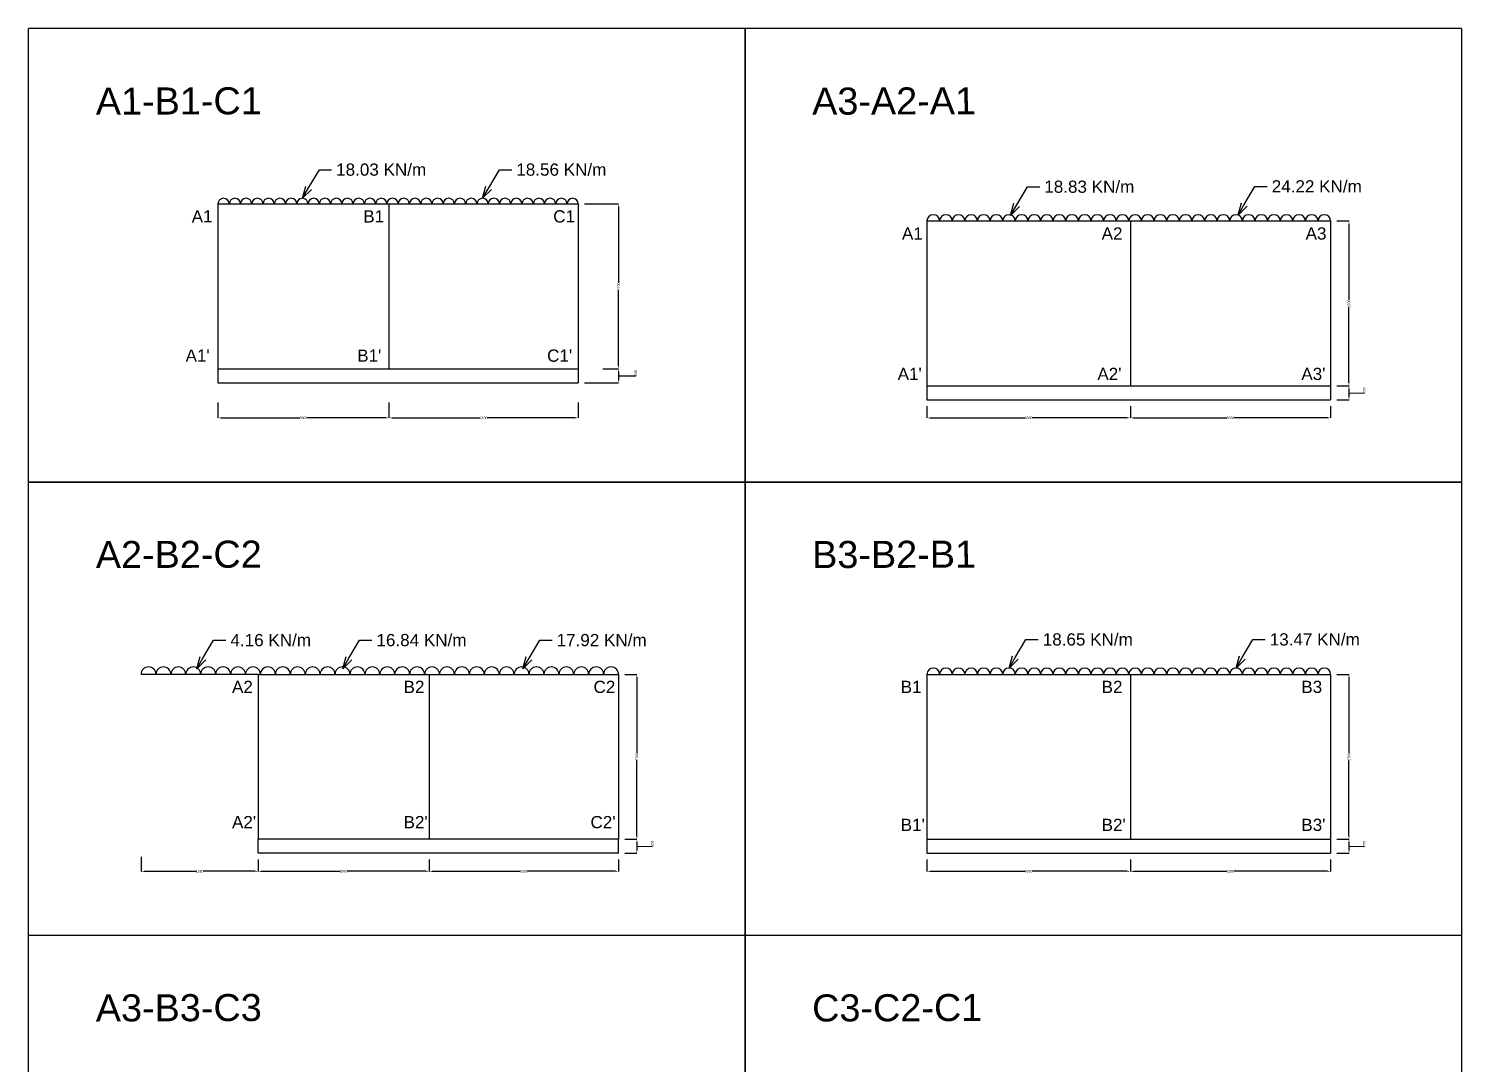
# Model space of a CAD drawing. Header units: millimetres. Extents: x 0 to 1679650, y -107560 to 692040.
# Drawn here: x 0 to 23460, y 20180 to 37125 of the extents above; entities that cross this region are included whole.
import ezdxf
from ezdxf import colors
from ezdxf.entities.mleader import LeaderData, LeaderLine
from ezdxf.math import Vec2, Vec3

# ---------------------------------------------------------------- set-up
doc = ezdxf.new("R2010")
doc.units = ezdxf.units.MM
doc.styles.get("Standard").update_dxf_attribs({"font": 'arial.ttf'})
doc.dimstyles.new('ISO-25', dxfattribs={"dimtxt": 40, "dimasz": 50, "dimexe": 1.25, "dimexo": 100, "dimtad": 0, "dimdec": 0, "dimtxsty": 'Standard', "dimcen": 2.5, "dimadec": 0, "dimazin": 0, "dimtfac": 1, "dimtdec": 0, "dimtmove": 0, "dimatfit": 3, "dimfxl": 1, "dimarcsym": 0})

# ---------------------------------------------------------------- blocks, each defined once
blk = doc.blocks.new('_Open30')
at = {"color": 0, "linetype": 'ByBlock', "lineweight": -2}
for p, q in [((-1, 0.27), (0, 0)), ((0, 0), (-1, -0.27)), ((0, 0), (-1, 0))]:
    blk.add_line(p, q, dxfattribs=at)
blk = doc.blocks.new('*D18')
at = {"color": 0, "lineweight": -2, "transparency": 16777216}
for p, q in [((14710, 30945), (14710, 30749)), ((14760, 30750), (16315, 30750)), ((17990, 30750), (16435, 30750)), ((18040, 30945), (18040, 30749))]:
    blk.add_line(p, q, dxfattribs=at)
at = {"color": 0, "transparency": 16777216}
for points in [[(14760, 30758), (14760, 30742), (14710, 30750)], [(17990, 30758), (17990, 30742), (18040, 30750)]]:
    blk.add_solid(points, dxfattribs=at)
at = {"layer": 'Defpoints', "color": 0, "transparency": 16777216}
for p in [(14710, 31045), (18040, 31045), (18040, 30750)]:
    blk.add_point(p, dxfattribs=at)
at = {"color": 0, "transparency": 16777216, "insert": (16375, 30750), "char_height": 40, "attachment_point": 5}
blk.add_mtext('3330', dxfattribs=at)
blk = doc.blocks.new('*D19')
at = {"color": 0, "lineweight": -2, "transparency": 16777216}
for p, q in [((18040, 30945), (18040, 30749)), ((18090, 30750), (19620, 30750)), ((21270, 30750), (19740, 30750)), ((21320, 30945), (21320, 30749))]:
    blk.add_line(p, q, dxfattribs=at)
at = {"color": 0, "transparency": 16777216}
for points in [[(18090, 30758), (18090, 30742), (18040, 30750)], [(21270, 30758), (21270, 30742), (21320, 30750)]]:
    blk.add_solid(points, dxfattribs=at)
at = {"layer": 'Defpoints', "color": 0, "transparency": 16777216}
for p in [(18040, 31045), (21320, 31045), (21320, 30750)]:
    blk.add_point(p, dxfattribs=at)
at = {"color": 0, "transparency": 16777216, "insert": (19680, 30750), "char_height": 40, "attachment_point": 5}
blk.add_mtext('3280', dxfattribs=at)
blk = doc.blocks.new('*D20')
at = {"color": 0, "lineweight": -2, "transparency": 16777216}
for p, q in [((6560, 23520), (6560, 23324)), ((9660, 23520), (9660, 23324)), ((6610, 23325), (8050, 23325)), ((9610, 23325), (8170, 23325))]:
    blk.add_line(p, q, dxfattribs=at)
at = {"color": 0, "transparency": 16777216}
for points in [[(6610, 23333), (6610, 23317), (6560, 23325)], [(9610, 23333), (9610, 23317), (9660, 23325)]]:
    blk.add_solid(points, dxfattribs=at)
at = {"layer": 'Defpoints', "color": 0, "transparency": 16777216}
for p in [(6560, 23620), (9660, 23620), (6560, 23325)]:
    blk.add_point(p, dxfattribs=at)
at = {"color": 0, "transparency": 16777216, "insert": (8110, 23325), "char_height": 40, "attachment_point": 5}
blk.add_mtext('3100', dxfattribs=at)
blk = doc.blocks.new('*D21')
at = {"color": 0, "lineweight": -2, "transparency": 16777216}
for p, q in [((3760, 23520), (3760, 23324)), ((6560, 23520), (6560, 23324)), ((3810, 23325), (5099, 23325)), ((6510, 23325), (5221, 23325))]:
    blk.add_line(p, q, dxfattribs=at)
at = {"color": 0, "transparency": 16777216}
for points in [[(3810, 23333), (3810, 23317), (3760, 23325)], [(6510, 23333), (6510, 23317), (6560, 23325)]]:
    blk.add_solid(points, dxfattribs=at)
at = {"layer": 'Defpoints', "color": 0, "transparency": 16777216}
for p in [(3760, 23620), (6560, 23620), (3760, 23325)]:
    blk.add_point(p, dxfattribs=at)
at = {"color": 0, "transparency": 16777216, "insert": (5160, 23325), "char_height": 40, "attachment_point": 5}
blk.add_mtext('2800', dxfattribs=at)
blk = doc.blocks.new('*D22')
at = {"color": 0, "lineweight": -2, "transparency": 16777216}
for p, q in [((14710, 23520), (14710, 23324)), ((18040, 23520), (18040, 23324)), ((14760, 23325), (16315, 23325)), ((17990, 23325), (16435, 23325))]:
    blk.add_line(p, q, dxfattribs=at)
at = {"color": 0, "transparency": 16777216}
for points in [[(14760, 23333), (14760, 23317), (14710, 23325)], [(17990, 23333), (17990, 23317), (18040, 23325)]]:
    blk.add_solid(points, dxfattribs=at)
at = {"layer": 'Defpoints', "color": 0, "transparency": 16777216}
for p in [(14710, 23620), (18040, 23620), (18040, 23325)]:
    blk.add_point(p, dxfattribs=at)
at = {"color": 0, "transparency": 16777216, "insert": (16375, 23325), "char_height": 40, "attachment_point": 5}
blk.add_mtext('3330', dxfattribs=at)
blk = doc.blocks.new('*D23')
at = {"color": 0, "lineweight": -2, "transparency": 16777216}
for p, q in [((18040, 23520), (18040, 23324)), ((21320, 23520), (21320, 23324)), ((18090, 23325), (19620, 23325)), ((21270, 23325), (19740, 23325))]:
    blk.add_line(p, q, dxfattribs=at)
at = {"color": 0, "transparency": 16777216}
for points in [[(18090, 23333), (18090, 23317), (18040, 23325)], [(21270, 23333), (21270, 23317), (21320, 23325)]]:
    blk.add_solid(points, dxfattribs=at)
at = {"layer": 'Defpoints', "color": 0, "transparency": 16777216}
for p in [(18040, 23620), (21320, 23620), (21320, 23325)]:
    blk.add_point(p, dxfattribs=at)
at = {"color": 0, "transparency": 16777216, "insert": (19680, 23325), "char_height": 40, "attachment_point": 5}
blk.add_mtext('3280', dxfattribs=at)
blk = doc.blocks.new('*D24')
at = {"color": 0, "lineweight": -2, "transparency": 16777216}
for p, q in [((1840, 23560), (1840, 23324)), ((3760, 23520), (3760, 23324)), ((1890, 23325), (2742, 23325)), ((3710, 23325), (2858, 23325))]:
    blk.add_line(p, q, dxfattribs=at)
at = {"color": 0, "transparency": 16777216}
for points in [[(1890, 23333), (1890, 23317), (1840, 23325)], [(3710, 23333), (3710, 23317), (3760, 23325)]]:
    blk.add_solid(points, dxfattribs=at)
at = {"layer": 'Defpoints', "color": 0, "transparency": 16777216}
for p in [(1840, 23660), (3760, 23620), (1840, 23325)]:
    blk.add_point(p, dxfattribs=at)
at = {"color": 0, "transparency": 16777216, "insert": (2800, 23325), "char_height": 40, "attachment_point": 5}
blk.add_mtext('1920', dxfattribs=at)
blk = doc.blocks.new('*D34')
at = {"color": 0, "lineweight": -2, "transparency": 16777216}
for p, q in [((21420, 26550), (21621, 26550)), ((21620, 26500), (21620, 25261)), ((21620, 23900), (21620, 25139)), ((21420, 23850), (21621, 23850))]:
    blk.add_line(p, q, dxfattribs=at)
at = {"color": 0, "transparency": 16777216}
for points in [[(21612, 26500), (21628, 26500), (21620, 26550)], [(21612, 23900), (21628, 23900), (21620, 23850)]]:
    blk.add_solid(points, dxfattribs=at)
at = {"layer": 'Defpoints', "color": 0, "transparency": 16777216}
for p in [(21320, 26550), (21320, 23850), (21620, 23850)]:
    blk.add_point(p, dxfattribs=at)
at = {"color": 0, "transparency": 16777216, "insert": (21620, 25200), "char_height": 40, "attachment_point": 5, "rotation": 90}
blk.add_mtext('2700', dxfattribs=at)
blk = doc.blocks.new('*D35')
at = {"color": 0, "lineweight": -2, "transparency": 16777216}
for p, q in [((21420, 23850), (21621, 23850)), ((21620, 23800), (21620, 23670)), ((21620, 23735), (21870, 23733)), ((21870, 23733), (21870, 23734)), ((21420, 23620), (21621, 23620))]:
    blk.add_line(p, q, dxfattribs=at)
at = {"color": 0, "transparency": 16777216}
for points in [[(21612, 23800), (21628, 23800), (21620, 23850)], [(21612, 23670), (21628, 23670), (21620, 23620)]]:
    blk.add_solid(points, dxfattribs=at)
at = {"layer": 'Defpoints', "color": 0, "transparency": 16777216}
for p in [(21320, 23850), (21320, 23620), (21620, 23620)]:
    blk.add_point(p, dxfattribs=at)
at = {"color": 0, "transparency": 16777216, "insert": (21870, 23779), "char_height": 40, "attachment_point": 5, "rotation": 90}
blk.add_mtext('230', dxfattribs=at)
blk = doc.blocks.new('*D36')
at = {"color": 0, "lineweight": -2, "transparency": 16777216}
for p, q in [((9760, 26550), (9961, 26550)), ((9960, 26500), (9960, 25261)), ((9960, 23900), (9960, 25139)), ((9760, 23850), (9961, 23850))]:
    blk.add_line(p, q, dxfattribs=at)
at = {"color": 0, "transparency": 16777216}
for points in [[(9952, 26500), (9968, 26500), (9960, 26550)], [(9952, 23900), (9968, 23900), (9960, 23850)]]:
    blk.add_solid(points, dxfattribs=at)
at = {"layer": 'Defpoints', "color": 0, "transparency": 16777216}
for p in [(9660, 26550), (9660, 23850), (9960, 23850)]:
    blk.add_point(p, dxfattribs=at)
at = {"color": 0, "transparency": 16777216, "insert": (9960, 25200), "char_height": 40, "attachment_point": 5, "rotation": 90}
blk.add_mtext('2700', dxfattribs=at)
blk = doc.blocks.new('*D37')
at = {"color": 0, "lineweight": -2, "transparency": 16777216}
for p, q in [((9760, 23850), (9961, 23850)), ((9960, 23800), (9960, 23670)), ((9960, 23735), (10210, 23733)), ((10210, 23733), (10210, 23734)), ((9760, 23620), (9961, 23620))]:
    blk.add_line(p, q, dxfattribs=at)
at = {"color": 0, "transparency": 16777216}
for points in [[(9952, 23800), (9968, 23800), (9960, 23850)], [(9952, 23670), (9968, 23670), (9960, 23620)]]:
    blk.add_solid(points, dxfattribs=at)
at = {"layer": 'Defpoints', "color": 0, "transparency": 16777216}
for p in [(9660, 23850), (9660, 23620), (9960, 23620)]:
    blk.add_point(p, dxfattribs=at)
at = {"color": 0, "transparency": 16777216, "insert": (10210, 23779), "char_height": 40, "attachment_point": 5, "rotation": 90}
blk.add_mtext('230', dxfattribs=at)
blk = doc.blocks.new('*D39')
at = {"color": 0, "lineweight": -2, "transparency": 16777216}
for p, q in [((21420, 33975), (21621, 33975)), ((21620, 33925), (21620, 32686)), ((21620, 31325), (21620, 32564)), ((21420, 31275), (21621, 31275))]:
    blk.add_line(p, q, dxfattribs=at)
at = {"color": 0, "transparency": 16777216}
for points in [[(21612, 33925), (21628, 33925), (21620, 33975)], [(21612, 31325), (21628, 31325), (21620, 31275)]]:
    blk.add_solid(points, dxfattribs=at)
at = {"layer": 'Defpoints', "color": 0, "transparency": 16777216}
for p in [(21320, 33975), (21320, 31275), (21620, 31275)]:
    blk.add_point(p, dxfattribs=at)
at = {"color": 0, "transparency": 16777216, "insert": (21620, 32625), "char_height": 40, "attachment_point": 5, "rotation": 90}
blk.add_mtext('2700', dxfattribs=at)
blk = doc.blocks.new('*D40')
at = {"color": 0, "lineweight": -2, "transparency": 16777216}
for p, q in [((21420, 31275), (21621, 31275)), ((21620, 31225), (21620, 31095)), ((21420, 31045), (21621, 31045)), ((21620, 31160), (21870, 31158)), ((21870, 31158), (21870, 31159))]:
    blk.add_line(p, q, dxfattribs=at)
at = {"color": 0, "transparency": 16777216}
for points in [[(21612, 31225), (21628, 31225), (21620, 31275)], [(21612, 31095), (21628, 31095), (21620, 31045)]]:
    blk.add_solid(points, dxfattribs=at)
at = {"layer": 'Defpoints', "color": 0, "transparency": 16777216}
for p in [(21320, 31275), (21320, 31045), (21620, 31045)]:
    blk.add_point(p, dxfattribs=at)
at = {"color": 0, "transparency": 16777216, "insert": (21870, 31204), "char_height": 40, "attachment_point": 5, "rotation": 90}
blk.add_mtext('230', dxfattribs=at)
blk = doc.blocks.new('*D64')
at = {"color": 0, "lineweight": -2, "transparency": 16777216}
for p, q in [((9100, 34255), (9661, 34255)), ((9660, 34205), (9660, 32966)), ((9660, 31605), (9660, 32844)), ((9400, 31555), (9661, 31555))]:
    blk.add_line(p, q, dxfattribs=at)
at = {"color": 0, "transparency": 16777216}
for points in [[(9652, 34205), (9668, 34205), (9660, 34255)], [(9652, 31605), (9668, 31605), (9660, 31555)]]:
    blk.add_solid(points, dxfattribs=at)
at = {"layer": 'Defpoints', "color": 0, "transparency": 16777216}
for p in [(9000, 34255), (9300, 31555), (9660, 31555)]:
    blk.add_point(p, dxfattribs=at)
at = {"color": 0, "transparency": 16777216, "insert": (9660, 32905), "char_height": 40, "attachment_point": 5, "rotation": 90}
blk.add_mtext('2700', dxfattribs=at)
blk = doc.blocks.new('*D65')
at = {"color": 0, "lineweight": -2, "transparency": 16777216}
for p, q in [((3100, 31002), (3100, 30749)), ((5900, 31002), (5900, 30749)), ((3150, 30750), (4439, 30750)), ((5850, 30750), (4561, 30750))]:
    blk.add_line(p, q, dxfattribs=at)
at = {"color": 0, "transparency": 16777216}
for points in [[(3150, 30758), (3150, 30742), (3100, 30750)], [(5850, 30758), (5850, 30742), (5900, 30750)]]:
    blk.add_solid(points, dxfattribs=at)
at = {"layer": 'Defpoints', "color": 0, "transparency": 16777216}
for p in [(3100, 31102), (5900, 31102), (5900, 30750)]:
    blk.add_point(p, dxfattribs=at)
at = {"color": 0, "transparency": 16777216, "insert": (4500, 30750), "char_height": 40, "attachment_point": 5}
blk.add_mtext('2800', dxfattribs=at)
blk = doc.blocks.new('*D66')
at = {"color": 0, "lineweight": -2, "transparency": 16777216}
for p, q in [((5900, 31002), (5900, 30749)), ((9000, 31002), (9000, 30749)), ((5950, 30750), (7390, 30750)), ((8950, 30750), (7510, 30750))]:
    blk.add_line(p, q, dxfattribs=at)
at = {"color": 0, "transparency": 16777216}
for points in [[(5950, 30758), (5950, 30742), (5900, 30750)], [(8950, 30758), (8950, 30742), (9000, 30750)]]:
    blk.add_solid(points, dxfattribs=at)
at = {"layer": 'Defpoints', "color": 0, "transparency": 16777216}
for p in [(5900, 31102), (9000, 31102), (9000, 30750)]:
    blk.add_point(p, dxfattribs=at)
at = {"color": 0, "transparency": 16777216, "insert": (7450, 30750), "char_height": 40, "attachment_point": 5}
blk.add_mtext('3100', dxfattribs=at)
blk = doc.blocks.new('*D67')
at = {"color": 0, "lineweight": -2, "transparency": 16777216}
for p, q in [((9400, 31555), (9661, 31555)), ((9660, 31505), (9660, 31375)), ((9660, 31440), (9940, 31438)), ((9940, 31438), (9940, 31439)), ((9100, 31325), (9661, 31325))]:
    blk.add_line(p, q, dxfattribs=at)
at = {"color": 0, "transparency": 16777216}
for points in [[(9652, 31505), (9668, 31505), (9660, 31555)], [(9652, 31375), (9668, 31375), (9660, 31325)]]:
    blk.add_solid(points, dxfattribs=at)
at = {"layer": 'Defpoints', "color": 0, "transparency": 16777216}
for p in [(9300, 31555), (9000, 31325), (9660, 31325)]:
    blk.add_point(p, dxfattribs=at)
at = {"color": 0, "transparency": 16777216, "insert": (9940, 31484), "char_height": 40, "attachment_point": 5, "rotation": 90}
blk.add_mtext('230', dxfattribs=at)

msp = doc.modelspace()

# ---------------------------------------------------------------- linework, layer by layer
for p, q in [((23460, 37125), (0, 37125)), ((3100, 34255), (9000, 34255)), ((3100, 34255), (3100, 31555)), ((5900, 34255), (5900, 31555)), ((9000, 34255), (9000, 31555)), ((14710, 33975), (21320, 33975)), ((14710, 33975), (14710, 31275)), ((18040, 33975), (18040, 31275)), ((21320, 33975), (21320, 31275)), ((3100, 31555), (9000, 31555)), ((3100, 31555), (3100, 31325)), ((9000, 31555), (9000, 31325)), ((3100, 31325), (9000, 31325)), ((14710, 31275), (21320, 31275)), ((14710, 31275), (14710, 31045)), ((21320, 31275), (21320, 31045)), ((14710, 31045), (21320, 31045)), ((3760, 26550), (1840, 26550)), ((3760, 26550), (9660, 26550)), ((3760, 26550), (3760, 23850)), ((6560, 26550), (6560, 23850)), ((9660, 26550), (9660, 23850)), ((14710, 26550), (21320, 26550)), ((14710, 26550), (14710, 23850)), ((18040, 26550), (18040, 23850)), ((21320, 26550), (21320, 23850)), ((9660, 23850), (3760, 23850)), ((3760, 23620), (3760, 23850)), ((9660, 23620), (9660, 23850)), ((14710, 23850), (21320, 23850)), ((14710, 23850), (14710, 23620)), ((21320, 23850), (21320, 23620)), ((9660, 23620), (3760, 23620)), ((14710, 23620), (21320, 23620)), ((11730, 22275), (0, 22275)), ((23460, 22275), (11730, 22275))]:
    msp.add_line(p, q)
for points in [[(11730, 37125), (11730, 29700), (0, 29700), (0, 37125)], [(23460, 37125), (23460, 29700), (11730, 29700), (11730, 37125)]]:
    msp.add_lwpolyline(points)
for points in [[(0, 14850), (0, 29700), (11730, 29700), (11730, 14850), (0, 14850)], [(11730, 14850), (11730, 29700), (23460, 29700), (23460, 14850), (11730, 14850)]]:
    msp.add_lwpolyline(points, close=True)
for centre, radius in [((3192.2, 34255), 92.2), ((3376.6, 34255), 92.2), ((3560.9, 34255), 92.2), ((3745.3, 34255), 92.2), ((3929.7, 34255), 92.2), ((4114.1, 34255), 92.2), ((4298.4, 34255), 92.2), ((4482.8, 34255), 92.2), ((4667.2, 34255), 92.2), ((4851.6, 34255), 92.2), ((5035.9, 34255), 92.2), ((5220.3, 34255), 92.2), ((5404.7, 34255), 92.2), ((5589.1, 34255), 92.2), ((5773.4, 34255), 92.2), ((5957.8, 34255), 92.2), ((6142.2, 34255), 92.2), ((6326.6, 34255), 92.2), ((6510.9, 34255), 92.2), ((6695.3, 34255), 92.2), ((6879.7, 34255), 92.2), ((7064.1, 34255), 92.2), ((7248.4, 34255), 92.2), ((7432.8, 34255), 92.2), ((7617.2, 34255), 92.2), ((7801.6, 34255), 92.2), ((7985.9, 34255), 92.2), ((8170.3, 34255), 92.2), ((8354.7, 34255), 92.2), ((8539.1, 34255), 92.2), ((8723.4, 34255), 92.2), ((8907.8, 34255), 92.2), ((14813.3, 33975), 103.3), ((15019.8, 33975), 103.3), ((15226.4, 33975), 103.3), ((15433, 33975), 103.3), ((15639.5, 33975), 103.3), ((15846.1, 33975), 103.3), ((16052.7, 33975), 103.3), ((16259.2, 33975), 103.3), ((16465.8, 33975), 103.3), ((16672.3, 33975), 103.3), ((16878.9, 33975), 103.3), ((17085.5, 33975), 103.3), ((17292, 33975), 103.3), ((17498.6, 33975), 103.3), ((17705.2, 33975), 103.3), ((17911.7, 33975), 103.3), ((18118.3, 33975), 103.3), ((18324.8, 33975), 103.3), ((18531.4, 33975), 103.3), ((18738, 33975), 103.3), ((18944.5, 33975), 103.3), ((19151.1, 33975), 103.3), ((19357.7, 33975), 103.3), ((19564.2, 33975), 103.3), ((19770.8, 33975), 103.3), ((19977.3, 33975), 103.3), ((20183.9, 33975), 103.3), ((20390.5, 33975), 103.3), ((20597, 33975), 103.3), ((20803.6, 33975), 103.3), ((21010.2, 33975), 103.3), ((21216.7, 33975), 103.3), ((1962.2, 26550), 122.2), ((2206.6, 26550), 122.2), ((2450.9, 26550), 122.2), ((2695.3, 26550), 122.2), ((2939.7, 26550), 122.2), ((3184.1, 26550), 122.2), ((3428.4, 26550), 122.2), ((3672.8, 26550), 122.2), ((3917.2, 26550), 122.2), ((4161.6, 26550), 122.2), ((4405.9, 26550), 122.2), ((4650.3, 26550), 122.2), ((4894.7, 26550), 122.2), ((5139.1, 26550), 122.2), ((5383.4, 26550), 122.2), ((5627.8, 26550), 122.2), ((5872.2, 26550), 122.2), ((6116.6, 26550), 122.2), ((6360.9, 26550), 122.2), ((6605.3, 26550), 122.2), ((6849.7, 26550), 122.2), ((7094.1, 26550), 122.2), ((7338.4, 26550), 122.2), ((7582.8, 26550), 122.2), ((7827.2, 26550), 122.2), ((8071.6, 26550), 122.2), ((8315.9, 26550), 122.2), ((8560.3, 26550), 122.2), ((8804.7, 26550), 122.2), ((9049.1, 26550), 122.2), ((9293.4, 26550), 122.2), ((9537.8, 26550), 122.2), ((14813.3, 26550), 103.3), ((15019.8, 26550), 103.3), ((15226.4, 26550), 103.3), ((15433, 26550), 103.3), ((15639.5, 26550), 103.3), ((15846.1, 26550), 103.3), ((16052.7, 26550), 103.3), ((16259.2, 26550), 103.3), ((16465.8, 26550), 103.3), ((16672.3, 26550), 103.3), ((16878.9, 26550), 103.3), ((17085.5, 26550), 103.3), ((17292, 26550), 103.3), ((17498.6, 26550), 103.3), ((17705.2, 26550), 103.3), ((17911.7, 26550), 103.3), ((18118.3, 26550), 103.3), ((18324.8, 26550), 103.3), ((18531.4, 26550), 103.3), ((18738, 26550), 103.3), ((18944.5, 26550), 103.3), ((19151.1, 26550), 103.3), ((19357.7, 26550), 103.3), ((19564.2, 26550), 103.3), ((19770.8, 26550), 103.3), ((19977.3, 26550), 103.3), ((20183.9, 26550), 103.3), ((20390.5, 26550), 103.3), ((20597, 26550), 103.3), ((20803.6, 26550), 103.3), ((21010.2, 26550), 103.3), ((21216.7, 26550), 103.3)]:
    msp.add_arc(centre, radius, 0, 180)

# ---------------------------------------------------------------- texts
for s, height, p in [('A1-B1-C1', 443.11, (1100, 35715)), ('A3-A2-A1', 443.11, (12830, 35715)), ('A1', 200, (2670, 33950)), ('B1', 200, (5480, 33950)), ('C1', 200, (8590, 33950)), ('A1', 200, (14300, 33670)), ('A2', 200, (17570, 33670)), ('A3', 200, (20910, 33670)), ("A1'", 200, (2570, 31670)), ("B1'", 200, (5380, 31670)), ("C1'", 200, (8490, 31670)), ("A1'", 200, (14230, 31370)), ("A2'", 200, (17500, 31370)), ("A3'", 200, (20840, 31370)), ('A2-B2-C2', 443.11, (1100, 28290)), ('B3-B2-B1', 443.11, (12830, 28290)), ('A2', 200, (3330, 26245)), ('B2', 200, (6140, 26245)), ('C2', 200, (9250, 26245)), ('B1', 200, (14280, 26245)), ('B2', 200, (17570, 26245)), ('B3', 200, (20840, 26245)), ("A2'", 200, (3330, 24030)), ("B2'", 200, (6140, 24030)), ("C2'", 200, (9200, 24030)), ("B1'", 200, (14280, 23985)), ("B2'", 200, (17570, 23985)), ("B3'", 200, (20840, 23985)), ('A3-B3-C3', 443.11, (1100, 20865)), ('C3-C2-C1', 443.11, (12830, 20865))]:
    msp.add_text(s, height=height, rotation=0.17556).set_placement(p)

# ---------------------------------------------------------------- dimensions: what is measured, and where the dimension line sits
dim = msp.add_linear_dim(base=(9660, 31555), p1=(9000, 34255), p2=(9300, 31555), angle=90, dimstyle='ISO-25')
dim.commit()
dim.dimension.update_dxf_attribs({"geometry": '*D64', "text_midpoint": (9660, 32905), "dimtype": 160})
for base, p1, p2, picture, middle in [((21620, 31275), (21320, 33975), (21320, 31275), '*D39', (21620, 32625)), ((9960, 23850), (9660, 26550), (9660, 23850), '*D36', (9960, 25200)), ((21620, 23850), (21320, 26550), (21320, 23850), '*D34', (21620, 25200))]:
    dim = msp.add_linear_dim(base=base, p1=p1, p2=p2, angle=90, dimstyle='ISO-25')
    dim.commit()
    dim.dimension.update_dxf_attribs({"geometry": picture, "text_midpoint": middle})
for base, p1, p2, picture, middle in [((9660, 31325), (9300, 31555), (9000, 31325), '*D67', (9940, 31440)), ((21620, 31045), (21320, 31275), (21320, 31045), '*D40', (21870, 31160)), ((9960, 23620), (9660, 23850), (9660, 23620), '*D37', (10210, 23735)), ((21620, 23620), (21320, 23850), (21320, 23620), '*D35', (21870, 23735))]:
    dim = msp.add_linear_dim(base=base, p1=p1, p2=p2, angle=90, dimstyle='ISO-25', override={"dimtmove": 1})
    dim.commit()
    dim.dimension.update_dxf_attribs({"geometry": picture, "text_midpoint": middle, "dimtype": 160})
dim = msp.add_linear_dim(base=(5900, 30750), p1=(3100, 31101.9), p2=(5900, 31101.9), dimstyle='ISO-25')
dim.commit()
dim.dimension.update_dxf_attribs({"geometry": '*D65', "text_midpoint": (4500, 30750)})
for base, p1, p2, picture, middle in [((9000, 30750), (5900, 31101.9), (9000, 31101.9), '*D66', (7450, 30750)), ((18040, 30750), (14710, 31045), (18040, 31045), '*D18', (16375, 30750)), ((21320, 30750), (18040, 31045), (21320, 31045), '*D19', (19680, 30750)), ((1840, 23325), (3760, 23620), (1840, 23660), '*D24', (2800, 23325)), ((3760, 23325), (6560, 23620), (3760, 23620), '*D21', (5160, 23325)), ((18040, 23325), (14710, 23620), (18040, 23620), '*D22', (16375, 23325)), ((21320, 23325), (18040, 23620), (21320, 23620), '*D23', (19680, 23325))]:
    dim = msp.add_linear_dim(base=base, p1=p1, p2=p2, dimstyle='ISO-25', override={"dimtmove": 1})
    dim.commit()
    dim.dimension.update_dxf_attribs({"geometry": picture, "text_midpoint": middle})
dim = msp.add_linear_dim(base=(6560, 23325), p1=(9660, 23620), p2=(6560, 23620), dimstyle='ISO-25')
dim.commit()
dim.dimension.update_dxf_attribs({"geometry": '*D20', "text_midpoint": (8110, 23325), "dimtype": 160})

# ---------------------------------------------------------------- leaders
ml = msp.add_multileader_mtext('Standard')
ml.set_content('18.03 KN/m', color=256)
ml.set_leader_properties()
ml.set_arrow_properties(name='OPEN30')
ml.build(insert=Vec2(0, 0))
ml.multileader.update_dxf_attribs({"text_right_attachment_type": 2, "dogleg_length": 200, "arrow_head_size": 200})
ctx = ml.context
ctx.base_point, ctx.char_height, ctx.arrow_head_size, ctx.landing_gap_size, ctx.plane_origin = Vec3(4960, 34815), 200, 200, 75, Vec3(4482.8, 34347.2)
ctx.right_attachment = 2
notes = []
notes.append((ctx, [(0, (1, 1, 0), (4760, 34815), (1, 0), 200, [(0, [(4482.8, 34347.2)], 0, [])])]))
ctx.mtext.insert, ctx.mtext.line_spacing_factor, ctx.mtext.flow_direction = Vec3(5035, 34916.8), 1.2, 5
ml = msp.add_multileader_mtext('Standard')
ml.set_content('18.56 KN/m', color=256)
ml.set_leader_properties()
ml.set_arrow_properties(name='OPEN30')
ml.build(insert=Vec2(0, 0))
ml.multileader.update_dxf_attribs({"text_right_attachment_type": 2, "dogleg_length": 200, "arrow_head_size": 200})
ctx = ml.context
ctx.base_point, ctx.char_height, ctx.arrow_head_size, ctx.landing_gap_size, ctx.plane_origin = Vec3(7910, 34815), 200, 200, 75, Vec3(7432.8, 34347.2)
ctx.right_attachment = 2
notes.append((ctx, [(0, (1, 1, 0), (7710, 34815), (1, 0), 200, [(0, [(7432.8, 34347.2)], 0, [])])]))
ctx.mtext.insert, ctx.mtext.line_spacing_factor, ctx.mtext.flow_direction = Vec3(7985, 34916.7), 1.2, 5
ml = msp.add_multileader_mtext('Standard')
ml.set_content('18.83 KN/m', color=256)
ml.set_leader_properties()
ml.set_arrow_properties(name='OPEN30')
ml.build(insert=Vec2(0, 0))
ml.multileader.update_dxf_attribs({"text_right_attachment_type": 2, "dogleg_length": 200, "arrow_head_size": 200})
ctx = ml.context
ctx.base_point, ctx.char_height, ctx.arrow_head_size, ctx.landing_gap_size, ctx.plane_origin = Vec3(16555.6, 34535), 200, 200, 75, Vec3(16078.4, 34067.2)
ctx.right_attachment = 2
notes.append((ctx, [(0, (1, 1, 0), (16355.6, 34535), (1, 0), 200, [(0, [(16078.4, 34067.2)], 0, [])])]))
ctx.mtext.insert, ctx.mtext.line_spacing_factor, ctx.mtext.flow_direction = Vec3(16630.6, 34636.8), 1.2, 5
ml = msp.add_multileader_mtext('Standard')
ml.set_content('24.22 KN/m', color=256)
ml.set_leader_properties()
ml.set_arrow_properties(name='OPEN30')
ml.build(insert=Vec2(0, 0))
ml.multileader.update_dxf_attribs({"text_right_attachment_type": 2, "dogleg_length": 200, "arrow_head_size": 200})
ctx = ml.context
ctx.base_point, ctx.char_height, ctx.arrow_head_size, ctx.landing_gap_size, ctx.plane_origin = Vec3(20280.1, 34541), 200, 200, 75, Vec3(19803, 34073.1)
ctx.right_attachment = 2
notes.append((ctx, [(0, (1, 1, 0), (20080.1, 34541), (1, 0), 200, [(0, [(19803, 34073.1)], 0, [])])]))
ctx.mtext.insert, ctx.mtext.line_spacing_factor, ctx.mtext.flow_direction = Vec3(20355.1, 34642.7), 1.2, 5
ml = msp.add_multileader_mtext('Standard')
ml.set_content('4.16 KN/m', color=256)
ml.set_leader_properties()
ml.set_arrow_properties(name='OPEN30')
ml.build(insert=Vec2(0, 0))
ml.multileader.update_dxf_attribs({"text_right_attachment_type": 2, "dogleg_length": 200, "arrow_head_size": 200})
ctx = ml.context
ctx.base_point, ctx.char_height, ctx.arrow_head_size, ctx.landing_gap_size, ctx.plane_origin = Vec3(3229.3, 27110.2), 200, 200, 75, Vec3(2752.1, 26642.4)
ctx.right_attachment = 2
notes.append((ctx, [(0, (1, 1, 0), (3029.3, 27110.2), (1, 0), 200, [(0, [(2752.1, 26642.4)], 0, [])])]))
ctx.mtext.insert, ctx.mtext.line_spacing_factor, ctx.mtext.flow_direction = Vec3(3304.3, 27211.9), 1.2, 5
ml = msp.add_multileader_mtext('Standard')
ml.set_content('16.84 KN/m', color=256)
ml.set_leader_properties()
ml.set_arrow_properties(name='OPEN30')
ml.build(insert=Vec2(0, 0))
ml.multileader.update_dxf_attribs({"text_right_attachment_type": 2, "dogleg_length": 200, "arrow_head_size": 200})
ctx = ml.context
ctx.base_point, ctx.char_height, ctx.arrow_head_size, ctx.landing_gap_size, ctx.plane_origin = Vec3(5620, 27110), 200, 200, 75, Vec3(5142.8, 26642.2)
ctx.right_attachment = 2
notes.append((ctx, [(0, (1, 1, 0), (5420, 27110), (1, 0), 200, [(0, [(5142.8, 26642.2)], 0, [])])]))
ctx.mtext.insert, ctx.mtext.line_spacing_factor, ctx.mtext.flow_direction = Vec3(5695, 27211.7), 1.2, 5
ml = msp.add_multileader_mtext('Standard')
ml.set_content('17.92 KN/m', color=256)
ml.set_leader_properties()
ml.set_arrow_properties(name='OPEN30')
ml.build(insert=Vec2(0, 0))
ml.multileader.update_dxf_attribs({"text_right_attachment_type": 2, "dogleg_length": 200, "arrow_head_size": 200})
ctx = ml.context
ctx.base_point, ctx.char_height, ctx.arrow_head_size, ctx.landing_gap_size, ctx.plane_origin = Vec3(8570, 27110), 200, 200, 75, Vec3(8092.8, 26642.2)
ctx.right_attachment = 2
notes.append((ctx, [(0, (1, 1, 0), (8370, 27110), (1, 0), 200, [(0, [(8092.8, 26642.2)], 0, [])])]))
ctx.mtext.insert, ctx.mtext.line_spacing_factor, ctx.mtext.flow_direction = Vec3(8645, 27211.7), 1.2, 5
ml = msp.add_multileader_mtext('Standard')
ml.set_content('18.65 KN/m', color=256)
ml.set_leader_properties()
ml.set_arrow_properties(name='OPEN30')
ml.build(insert=Vec2(0, 0))
ml.multileader.update_dxf_attribs({"text_right_attachment_type": 2, "dogleg_length": 200, "arrow_head_size": 200})
ctx = ml.context
ctx.base_point, ctx.char_height, ctx.arrow_head_size, ctx.landing_gap_size, ctx.plane_origin = Vec3(16530.2, 27121.1), 200, 200, 75, Vec3(16053, 26653.3)
ctx.right_attachment = 2
notes.append((ctx, [(0, (1, 1, 0), (16330.2, 27121.1), (1, 0), 200, [(0, [(16053, 26653.3)], 0, [])])]))
ctx.mtext.insert, ctx.mtext.line_spacing_factor, ctx.mtext.flow_direction = Vec3(16605.2, 27222.8), 1.2, 5
ml = msp.add_multileader_mtext('Standard')
ml.set_content('13.47 KN/m', color=256)
ml.set_leader_properties()
ml.set_arrow_properties(name='OPEN30')
ml.build(insert=Vec2(0, 0))
ml.multileader.update_dxf_attribs({"text_right_attachment_type": 2, "dogleg_length": 200, "arrow_head_size": 200})
ctx = ml.context
ctx.base_point, ctx.char_height, ctx.arrow_head_size, ctx.landing_gap_size, ctx.plane_origin = Vec3(20247.4, 27121.1), 200, 200, 75, Vec3(19770.2, 26653.3)
ctx.right_attachment = 2
notes.append((ctx, [(0, (1, 1, 0), (20047.4, 27121.1), (1, 0), 200, [(0, [(19770.2, 26653.3)], 0, [])])]))
ctx.mtext.insert, ctx.mtext.line_spacing_factor, ctx.mtext.flow_direction = Vec3(20322.4, 27222.9), 1.2, 5
for ctx, leaders in notes:
    for number, flags, end, landing, length, lines in leaders:
        leader = LeaderData()
        leader.index, (leader.has_last_leader_line, leader.has_dogleg_vector, leader.attachment_direction) = number, flags
        leader.last_leader_point, leader.dogleg_vector, leader.dogleg_length = Vec3(end), Vec3(landing), length
        for number, points, colour, breaks in lines:
            line = LeaderLine()
            line.index, line.vertices, line.color, line.breaks = number, Vec3.list(points), colors.encode_raw_color(colour), breaks
            leader.lines.append(line)
        ctx.leaders.append(leader)

doc.saveas('drawing.dxf')
